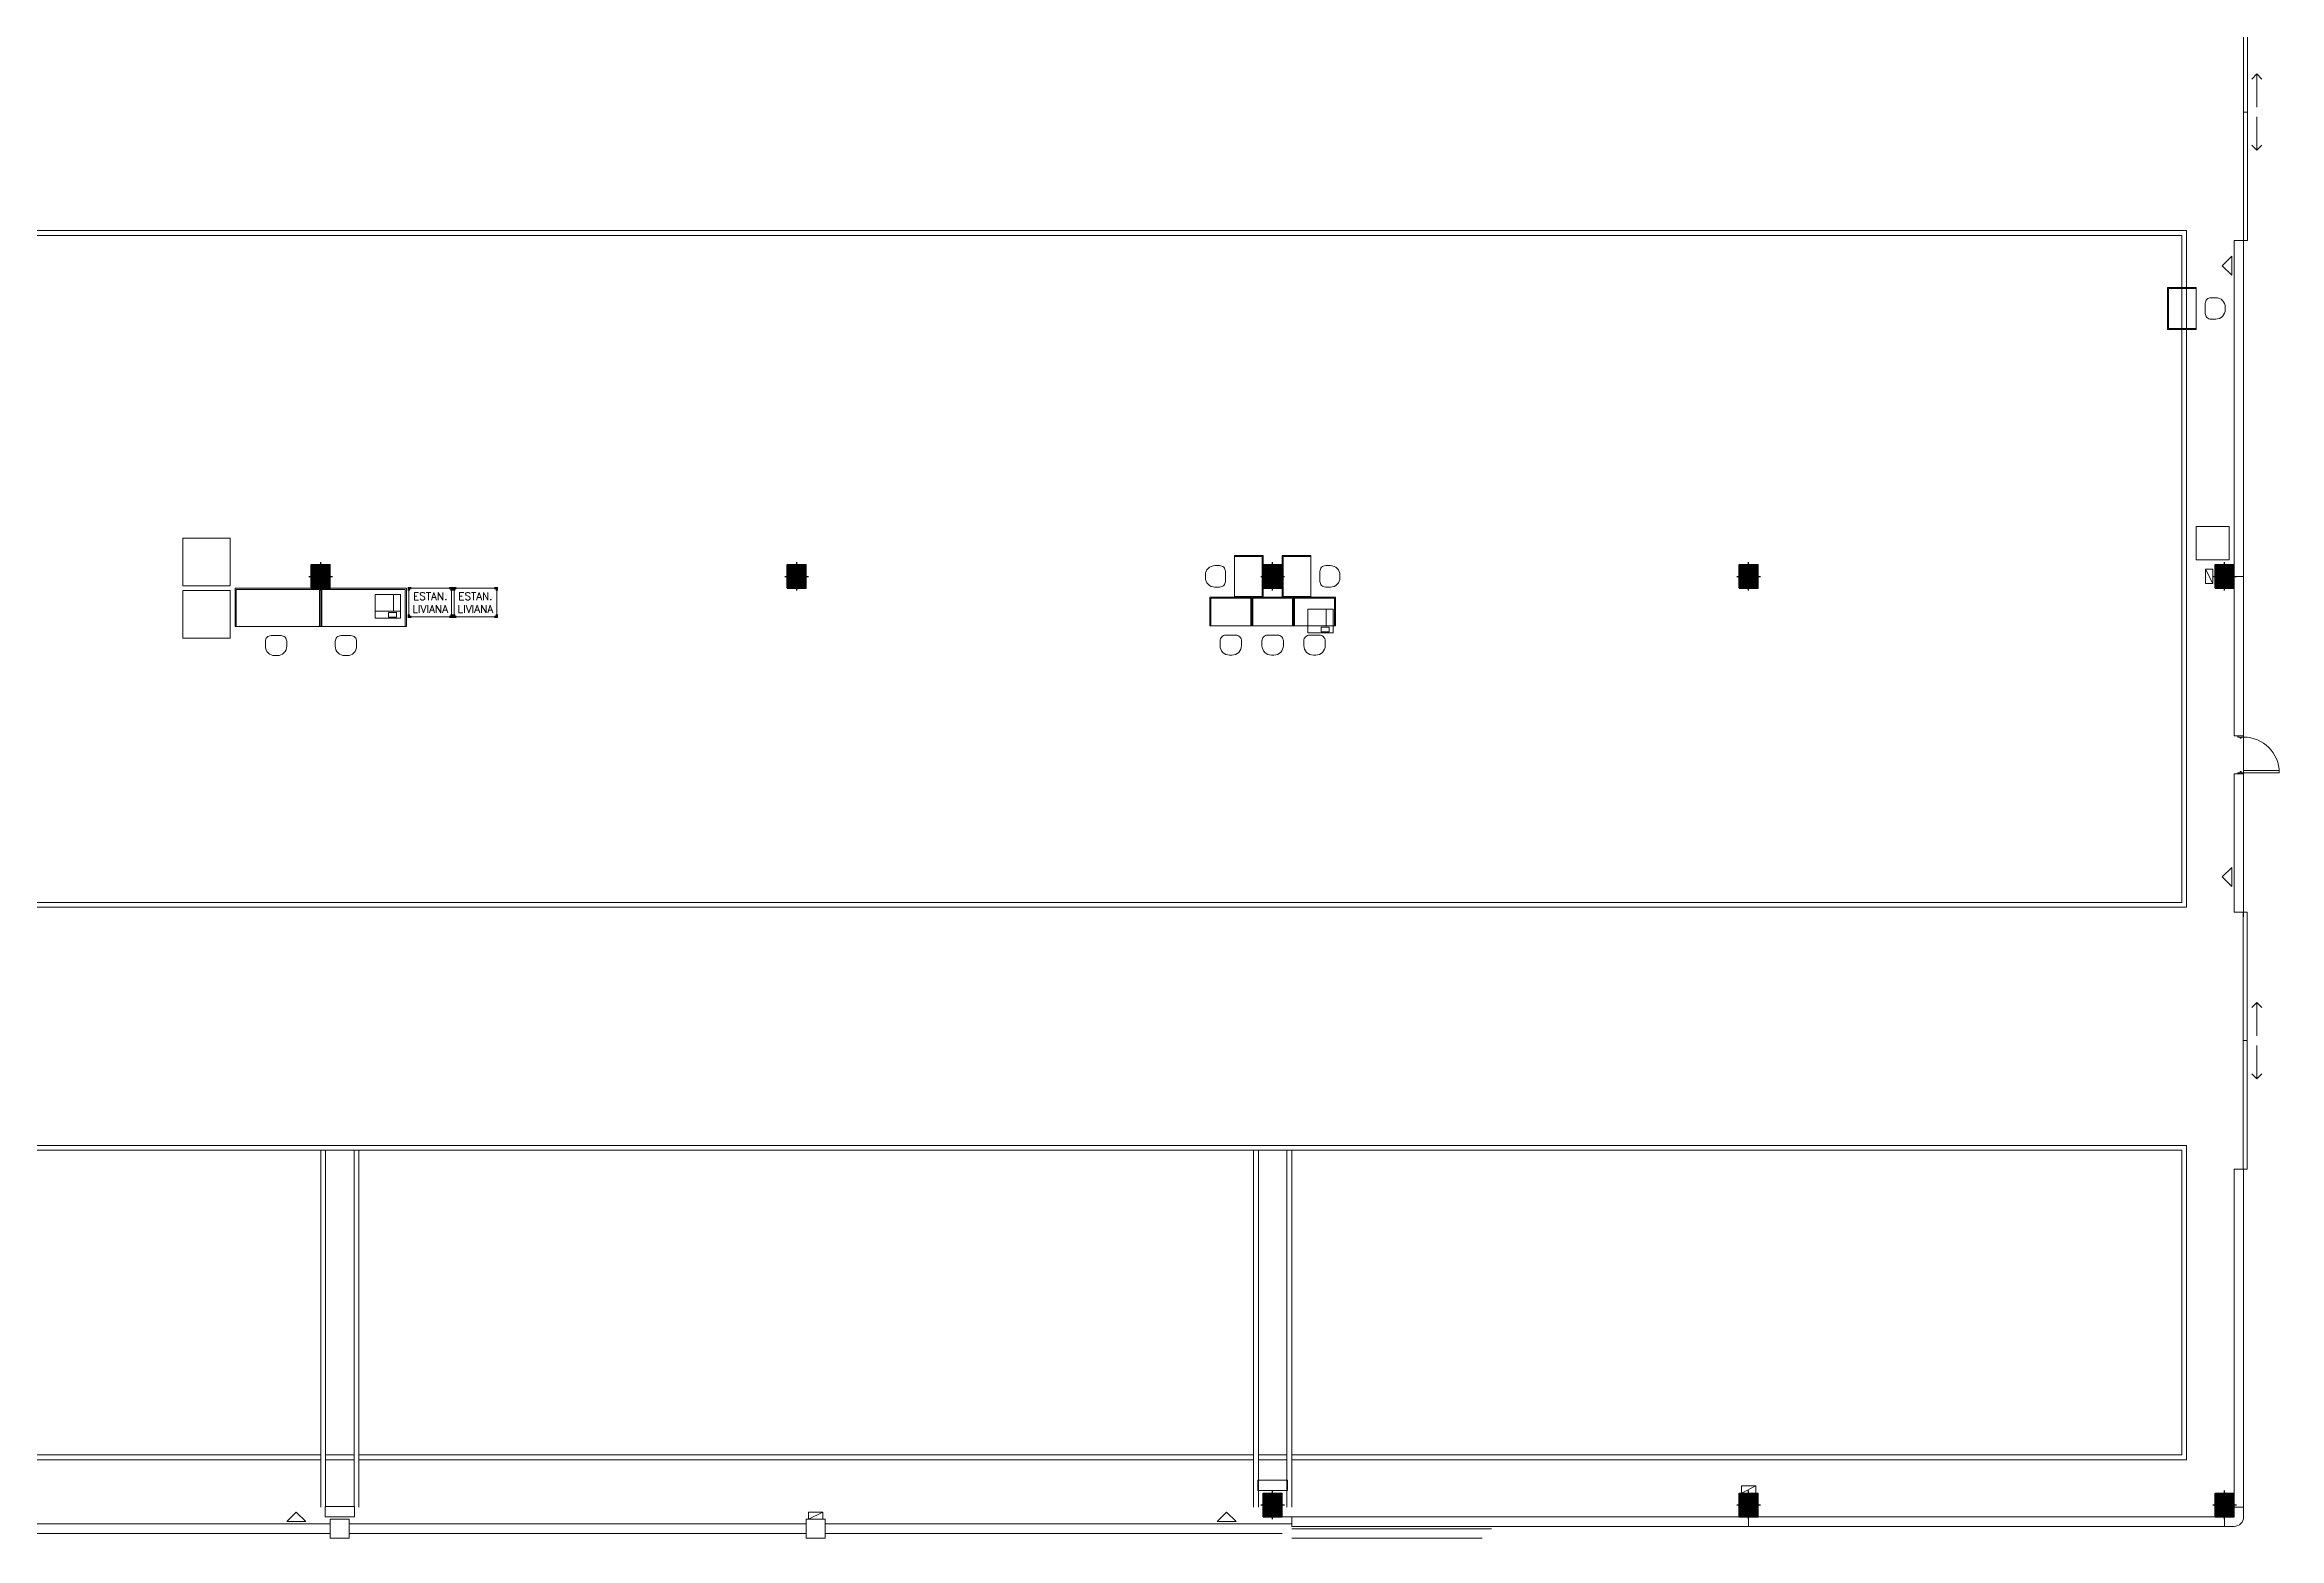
# Model space of a CAD drawing. Header units: millimetres. Extents: x 59.3 to 132, y 35.2 to 96.6.
# Drawn here: x 85.08 to 132.03, y 35.22 to 66.59 of the extents above; entities that cross this region are included whole.
import ezdxf

# ---------------------------------------------------------------- set-up
doc = ezdxf.new("R2010")
doc.units = ezdxf.units.MM
doc.linetypes.add('DASHDOT', pattern=[25.4, 12.7, -6.35, 0, -6.35])
for name, color, linetype, lineweight in [('000 ALE CAMINOS AMARILLOS EXISTENTES', 52, 'Continuous', 0), ('000 ALE CARPINTERIAS', 24, 'Continuous', 0), ('04', 3, 'Continuous', 20)]:
    doc.layers.add(name, color=color, linetype=linetype, lineweight=lineweight)
doc.layers.add('MOBILIARIO', color=8, linetype='Continuous', lineweight=0, true_color=0x808080)
doc.styles.get("Standard").update_dxf_attribs({"font": 'txt.shx'})

# ---------------------------------------------------------------- blocks, each defined once
blk = doc.blocks.new('C40x50')
h = blk.add_hatch(color=256)
h.dxf.hatch_style = 1
h.paths.add_polyline_path([(0.25, 0), (0, 0), (0, -0.2), (0.25, -0.2)])
h.paths.add_polyline_path([(0.25, 0.2), (0, 0.2), (0, 0), (0.25, 0)])
h.paths.add_polyline_path([(0, 0.2), (-0.25, 0.2), (-0.25, 0), (0, 0)])
h.paths.add_polyline_path([(0, 0), (-0.25, 0), (-0.25, -0.2), (0, -0.2)])
at = {"linetype": 'DASHDOT'}
for p, q in [((-0.3, 0), (0.3, 0)), ((0, 0.25), (0, -0.25))]:
    blk.add_line(p, q, dxfattribs=at)
for p, q in [((-0.25, 0.2), (0.25, 0.2)), ((-0.25, 0.2), (-0.25, -0.2)), ((0.25, 0.2), (0.25, -0.2)), ((-0.25, -0.2), (0.25, -0.2))]:
    blk.add_line(p, q)
blk = doc.blocks.new('ESTANTERIA LIBIANA')
at = {"layer": 'MOBILIARIO', "const_width": 0.05}
for points in [[(0.05, 0.6), (0, 0.6), (0, 0.55)], [(0.85, 0.6), (0.9, 0.6), (0.9, 0.55)], [(0.05, 0), (0, 0), (0, 0.05)], [(0.85, 0), (0.9, 0), (0.9, 0.05)]]:
    blk.add_lwpolyline(points, dxfattribs=at)
at = {"layer": 'MOBILIARIO'}
blk.add_lwpolyline([(0, 0), (0.9, 0), (0.9, 0.6), (0, 0.6), (0, 0)], dxfattribs=at)
at = {"layer": 'MOBILIARIO', "insert": (0.45, 0.3), "char_height": 0.16, "attachment_point": 5}
blk.add_mtext_dynamic_manual_height_columns('\\pxqc;ESTAN.\\PLIVIANA', width=4.51022, gutter_width=12.5, heights=[0.967], dxfattribs=at)
blk = doc.blocks.new('MESA DE TRABAJO')
at = {"layer": 'MOBILIARIO'}
for points in [[(1.8, 0.8), (0, 0.8), (0, 0), (1.8, 0), (1.8, 0.8)], [(0, 0), (0.025, 0), (0.025, 0.775), (1.775, 0.775), (1.775, 0), (1.8, 0)]]:
    blk.add_lwpolyline(points, dxfattribs=at)
blk = doc.blocks.new('MOSTRADOR')
for p, q in [((275642.1318, 112284.072544), (275641.2518, 112284.072544)), ((275641.2518, 112284.072544), (275641.2518, 112283.472544)), ((275641.2718, 112283.472544), (275641.2718, 112284.052544)), ((275641.2718, 112284.052544), (275642.1118, 112284.052544)), ((275642.1118, 112284.052544), (275642.1118, 112283.472544)), ((275642.1318, 112283.472544), (275642.1318, 112284.072544)), ((275641.2518, 112283.472544), (275642.1318, 112283.472544)), ((275641.2518, 112283.472544), (275641.2718, 112283.472544))]:
    blk.add_line(p, q)
blk = doc.blocks.new('ALE PUERTA 800')
at = {"layer": '000 ALE CARPINTERIAS'}
for p, q in [((275794.816869, 112260.757577), (275794.791869, 112260.757577)), ((275794.816869, 112260.707577), (275794.816869, 112260.757577)), ((275795.566869, 112260.707577), (275795.566869, 112260.757577)), ((275795.566869, 112260.757577), (275795.591869, 112260.757577)), ((275794.791869, 112260.637577), (275794.816869, 112260.637577)), ((275794.816869, 112260.707577), (275794.841869, 112260.707577)), ((275794.816869, 112260.637577), (275794.816869, 112260.682577)), ((275794.841869, 112260.682577), (275794.816869, 112260.682577)), ((275794.841869, 112260.707577), (275794.841869, 112260.682577)), ((275795.566869, 112260.707577), (275795.541869, 112260.707577)), ((275795.541869, 112260.707577), (275795.541869, 112260.682577)), ((275795.541869, 112260.682577), (275795.566869, 112260.682577)), ((275795.566869, 112260.637577), (275795.566869, 112260.682577)), ((275795.591869, 112260.637577), (275795.566869, 112260.637577))]:
    blk.add_line(p, q, dxfattribs=at)
blk.add_lwpolyline([(275794.816869, 112260.757577), (275794.816869, 112261.507577), (275794.866869, 112261.507577), (275794.866869, 112260.757577)], close=True, dxfattribs=at)
blk.add_arc((275794.816869, 112260.757577), 0.75, 0, 90, dxfattribs=at)
blk = doc.blocks.new('IMPRESORA GRANDE')
at = {"layer": 'MOBILIARIO'}
for points in [[(275641.640487, 112301.364836), (275641.640487, 112300.864836), (275642.170487, 112300.864836), (275642.170487, 112301.364836), (275641.640487, 112301.364836)], [(275642.020357, 112301.010685), (275642.020357, 112301.364836)], [(275641.640487, 112301.010685), (275642.170487, 112301.010685)]]:
    blk.add_lwpolyline(points, dxfattribs=at)
blk.add_lwpolyline([(275641.916281, 112300.981297), (275642.083253, 112300.981297), (275642.083253, 112300.887946), (275641.916281, 112300.887946)], close=True, dxfattribs=at)

msp = doc.modelspace()

# ---------------------------------------------------------------- linework, layer by layer
at = {"layer": '000 ALE CAMINOS AMARILLOS EXISTENTES'}
for p, q in [((71.677718, 62.681647), (130.077718, 62.681647)), ((71.777718, 62.581647), (129.977718, 62.581647)), ((129.977718, 62.581647), (129.977718, 48.571084)), ((130.077718, 62.681647), (130.077718, 48.471084)), ((71.677718, 48.471084), (130.077718, 48.471084)), ((71.777718, 48.571084), (129.977718, 48.571084)), ((90.877718, 35.871084), (90.877718, 43.371084)), ((90.977718, 35.871084), (90.977718, 43.371084)), ((91.577718, 35.871084), (91.577718, 43.371084)), ((91.677718, 35.871084), (91.677718, 43.371084)), ((110.477718, 35.871084), (110.477718, 43.371084)), ((110.577718, 35.871084), (110.577718, 43.371084)), ((111.177718, 35.871084), (111.177718, 43.371084)), ((111.277718, 35.871084), (111.277718, 43.371084))]:
    msp.add_line(p, q, dxfattribs=at)
for points in [[(111.277718, 36.871084), (130.077718, 36.871084), (130.077718, 43.471084), (73.647718, 43.471084), (73.647718, 42.471084)], [(111.277718, 36.971084), (129.977718, 36.971084), (129.977718, 43.371084), (73.747718, 43.371084), (73.747718, 42.471084)], [(81.848416, 36.971084), (90.877718, 36.971084)], [(81.848416, 36.871084), (90.877718, 36.871084)], [(90.977718, 36.971084), (91.577718, 36.971084)], [(90.977718, 36.871084), (91.577718, 36.871084)], [(91.677718, 36.971084), (110.477718, 36.971084)], [(91.677718, 36.871084), (110.477718, 36.871084)], [(110.577718, 36.971084), (111.177718, 36.971084)], [(110.577718, 36.871084), (111.177718, 36.871084)]]:
    msp.add_lwpolyline(points, dxfattribs=at)
at = {"layer": '000 ALE CARPINTERIAS'}
for p, q in [((131.557718, 65.971084), (131.451652, 65.865018)), ((131.557718, 65.271084), (131.557718, 65.971084)), ((131.557718, 65.971084), (131.663784, 65.865018)), ((131.557718, 65.071084), (131.557718, 64.371084)), ((131.557718, 64.371084), (131.451652, 64.47715)), ((131.557718, 64.371084), (131.663784, 64.47715)), ((130.477718, 55.271084), (130.477718, 55.571084)), ((130.477718, 55.571084), (130.627718, 55.571084)), ((130.627718, 55.271084), (130.477718, 55.571084)), ((130.627718, 55.571084), (130.627718, 55.271084)), ((130.627718, 55.271084), (130.477718, 55.271084)), ((131.277718, 52.071084), (131.277718, 51.271084)), ((131.557718, 46.471084), (131.451652, 46.365018)), ((131.557718, 45.771084), (131.557718, 46.471084)), ((131.557718, 46.471084), (131.663784, 46.365018)), ((131.557718, 45.571084), (131.557718, 44.871084)), ((131.557718, 44.871084), (131.451652, 44.97715)), ((131.557718, 44.871084), (131.663784, 44.97715)), ((120.727718, 36.321084), (121.027718, 36.321084)), ((120.727718, 36.171084), (120.727718, 36.321084)), ((120.727718, 36.171084), (121.027718, 36.321084)), ((121.027718, 36.171084), (120.727718, 36.171084)), ((121.027718, 36.321084), (121.027718, 36.171084)), ((101.127718, 35.771084), (101.427718, 35.771084)), ((101.127718, 35.621084), (101.127718, 35.771084)), ((101.127718, 35.621084), (101.427718, 35.771084)), ((101.427718, 35.771084), (101.427718, 35.621084)), ((101.427718, 35.621084), (101.127718, 35.621084))]:
    msp.add_line(p, q, dxfattribs=at)
for points in [[(131.357718, 65.171084), (131.277718, 65.171084), (131.277718, 67.871084), (131.357718, 67.871084)], [(131.357718, 65.171084), (131.277718, 65.171084), (131.277718, 62.471084), (131.357718, 62.471084)], [(131.35163, 45.671084), (131.27163, 45.671084), (131.27163, 48.371084), (131.35163, 48.371084)], [(131.35163, 45.671084), (131.27163, 45.671084), (131.27163, 42.971084), (131.35163, 42.971084)]]:
    msp.add_lwpolyline(points, close=True, dxfattribs=at)
for points in [[(130.827718, 61.943695), (131.027718, 62.143695), (131.027718, 61.743695), (130.827718, 61.943695)], [(130.827718, 49.108353), (131.027718, 49.308353), (131.027718, 48.908353), (130.827718, 49.108353)], [(110.567718, 36.221084), (111.187718, 36.221084), (111.187718, 36.441084), (110.567718, 36.441084), (110.567718, 36.221084)], [(90.361726, 35.771084), (90.561726, 35.571084), (90.161726, 35.571084), (90.361726, 35.771084)], [(90.967718, 35.671084), (91.587718, 35.671084), (91.587718, 35.891084), (90.967718, 35.891084), (90.967718, 35.671084)], [(109.90867, 35.771084), (110.10867, 35.571084), (109.70867, 35.571084), (109.90867, 35.771084)]]:
    msp.add_lwpolyline(points, dxfattribs=at)
at = {"layer": '04'}
for p, q in [((131.277718, 52.071084), (131.077718, 52.071084)), ((131.277718, 51.271084), (131.077718, 51.271084)), ((131.277718, 51.271084), (131.277718, 48.371084)), ((131.077718, 48.371084), (131.277718, 48.371084)), ((131.077718, 48.371084), (131.277718, 48.371084)), ((131.277718, 48.371084), (131.077718, 48.371084)), ((131.277718, 48.371084), (131.077718, 48.371084)), ((131.277718, 48.371084), (131.077718, 48.371084)), ((131.277718, 48.371084), (131.277718, 48.271084)), ((81.477718, 35.521084), (91.077718, 35.521084)), ((81.477718, 35.321084), (91.077718, 35.321084)), ((91.077718, 35.621084), (91.477718, 35.621084)), ((91.077718, 35.221084), (91.077718, 35.621084)), ((91.477718, 35.221084), (91.077718, 35.221084)), ((91.477718, 35.621084), (91.477718, 35.221084)), ((91.477718, 35.521084), (101.077718, 35.521084)), ((91.477718, 35.321084), (101.077718, 35.321084)), ((101.077718, 35.221084), (101.077718, 35.621084)), ((101.077718, 35.621084), (101.477718, 35.621084)), ((101.477718, 35.221084), (101.077718, 35.221084)), ((101.477718, 35.621084), (101.477718, 35.221084)), ((101.477718, 35.521084), (111.277718, 35.521084)), ((101.477718, 35.321084), (111.077718, 35.321084)), ((111.077718, 35.671084), (120.877718, 35.671084)), ((111.277718, 35.471084), (111.277718, 35.671084)), ((120.877718, 35.471084), (111.277718, 35.471084)), ((111.277718, 35.421084), (115.477602, 35.421084)), ((111.277718, 35.221084), (115.277718, 35.221084)), ((120.877718, 35.671084), (120.877718, 35.471084))]:
    msp.add_line(p, q, dxfattribs=at)
for points in [[(131.077718, 62.471084), (131.077718, 55.421084), (131.277718, 55.421084), (131.277718, 62.471084)], [(131.077718, 35.871084), (131.077718, 42.971084), (131.277718, 42.971084), (131.277718, 35.871084)], [(130.877718, 35.471084), (120.877718, 35.471084), (120.877718, 35.671084), (130.877718, 35.671084)]]:
    msp.add_lwpolyline(points, close=True, dxfattribs=at)
for points in [[(131.077718, 52.071084), (131.077718, 55.421084), (131.277718, 55.421084), (131.277718, 52.071084)], [(131.277718, 51.271084), (131.277718, 48.371084), (131.077718, 48.371084), (131.077718, 51.271084)]]:
    msp.add_lwpolyline(points, dxfattribs=at)
msp.add_lwpolyline([(130.877718, 35.471084), (131.077718, 35.471084, 0.414214), (131.277718, 35.671084), (131.277718, 35.871084), (131.077718, 35.871084), (131.077718, 35.671084), (130.877718, 35.671084)], format="xyb", close=True, dxfattribs=at)
at = {"layer": 'MOBILIARIO'}
for points in [[(130.691907, 60.822529), (130.591907, 60.822529, -0.414214), (130.471907, 60.942529), (130.471907, 61.152529, -0.414214), (130.591907, 61.272529), (130.691907, 61.272529, -0.414214), (130.891907, 61.072529), (130.891907, 61.022529, -0.414214)], [(109.663528, 55.646084), (109.763528, 55.646084, -0.414214), (109.883528, 55.526084), (109.883528, 55.316084, -0.414214), (109.763528, 55.196084), (109.663528, 55.196084, -0.414214), (109.463528, 55.396084), (109.463528, 55.446084, -0.414214)], [(112.091907, 55.646084), (111.991907, 55.646084, 0.414214), (111.871907, 55.526084), (111.871907, 55.316084, 0.414214), (111.991907, 55.196084), (112.091907, 55.196084, 0.414214), (112.291907, 55.396084), (112.291907, 55.446084, 0.414214)], [(89.713635, 53.956894), (89.713635, 54.056894, -0.414214), (89.833635, 54.176894), (90.043635, 54.176894, -0.414214), (90.163635, 54.056894), (90.163635, 53.956894, -0.414214), (89.963635, 53.756894), (89.913635, 53.756894, -0.414214)], [(91.182301, 53.956894), (91.182301, 54.056894, -0.414214), (91.302301, 54.176894), (91.512301, 54.176894, -0.414214), (91.632301, 54.056894), (91.632301, 53.956894, -0.414214), (91.432301, 53.756894), (91.382301, 53.756894, -0.414214)], [(109.772718, 53.966894), (109.772718, 54.066894, -0.414214), (109.892718, 54.186894), (110.102718, 54.186894, -0.414214), (110.222718, 54.066894), (110.222718, 53.966894, -0.414214), (110.022718, 53.766894), (109.972718, 53.766894, -0.414214)], [(110.652718, 53.966894), (110.652718, 54.066894, -0.414214), (110.772718, 54.186894), (110.982718, 54.186894, -0.414214), (111.102718, 54.066894), (111.102718, 53.966894, -0.414214), (110.902718, 53.766894), (110.852718, 53.766894, -0.414214)], [(111.532718, 53.966894), (111.532718, 54.066894, -0.414214), (111.652718, 54.186894), (111.862718, 54.186894, -0.414214), (111.982718, 54.066894), (111.982718, 53.966894, -0.414214), (111.782718, 53.766894), (111.732718, 53.766894, -0.414214)]]:
    msp.add_lwpolyline(points, format="xyb", close=True, dxfattribs=at)
for points in [[(130.277718, 55.771084), (130.277718, 56.471084), (130.977718, 56.471084), (130.977718, 55.771084), (130.277718, 55.771084)], [(87.977718, 55.221084), (88.977718, 55.221084), (88.977718, 56.221084), (87.977718, 56.221084), (87.977718, 55.221084)], [(87.977718, 54.121084), (88.977718, 54.121084), (88.977718, 55.121084), (87.977718, 55.121084), (87.977718, 54.121084)]]:
    msp.add_lwpolyline(points, dxfattribs=at)

# ---------------------------------------------------------------- block references
at = {"rotation": 90}
for p in [(90.877718, 55.421084), (100.877718, 55.421084), (110.877718, 55.421084), (120.877718, 55.421084), (130.877718, 55.421084), (110.877718, 35.921084), (120.877718, 35.921084), (130.877718, 35.921084)]:
    msp.add_blockref('C40x50', p, dxfattribs=at)
at = {"layer": '000 ALE CARPINTERIAS', "xscale": -1, "rotation": 270}
msp.add_blockref('ALE PUERTA 800', (-112129.479859, -275743.520785), dxfattribs=at)
at = {"layer": 'MOBILIARIO', "rotation": 90}
for p in [(112413.750262, -275580.644271), (112395.150262, -275586.270716)]:
    msp.add_blockref('MOSTRADOR', p, dxfattribs=at)
at = {"layer": 'MOBILIARIO', "xscale": -1, "rotation": 270}
msp.add_blockref('MOSTRADOR', (-112173.394826, -275586.270716), dxfattribs=at)
at = {"layer": 'MOBILIARIO', "xscale": -1}
for p in [(90.877718, 54.371084), (92.677718, 54.371084)]:
    msp.add_blockref('MESA DE TRABAJO', p, dxfattribs=at)
at = {"layer": 'MOBILIARIO'}
for name, p in [('IMPRESORA GRANDE', (-275549.617424, -112246.322488)), ('ESTANTERIA LIBIANA', (92.727718, 54.571084)), ('ESTANTERIA LIBIANA', (93.677718, 54.571084)), ('MOSTRADOR', (-275531.694083, -112229.09146)), ('MOSTRADOR', (-275530.814083, -112229.09146)), ('MOSTRADOR', (-275529.934083, -112229.09146)), ('IMPRESORA GRANDE', (-275530.021107, -112246.630038))]:
    msp.add_blockref(name, p, dxfattribs=at)

doc.saveas('drawing.dxf')
